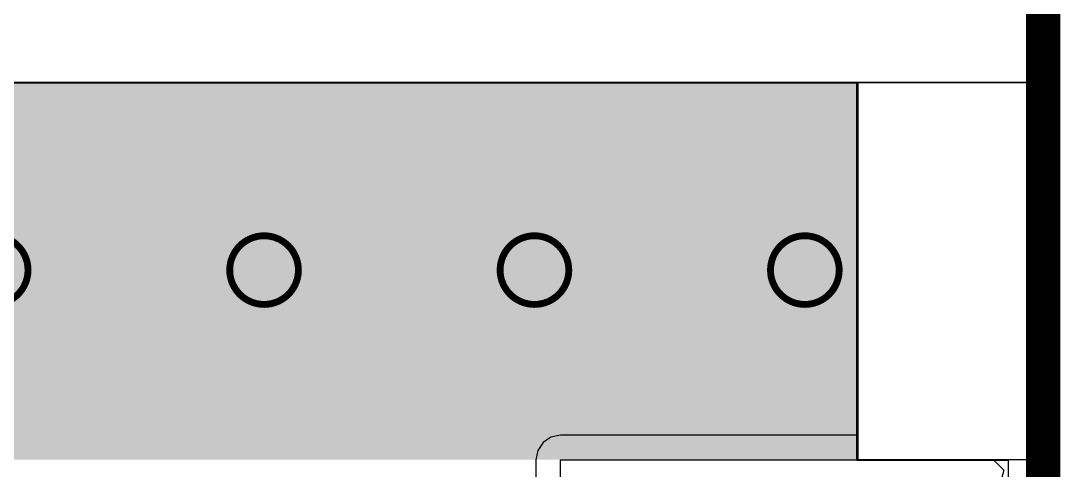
# Model space of a CAD drawing. Header units: inches. Extents: x -10 to 344, y -7 to 75.
# Drawn here: x 52.44 to 60.13, y 15.92 to 19.25 of the extents above; entities that cross this region are included whole.
import ezdxf

# ---------------------------------------------------------------- set-up
doc = ezdxf.new("R2010")
doc.units = ezdxf.units.IN
for name, color, linetype in [('Board Outline', 216, 'Continuous'), ('Bottom Layer', 5, 'Continuous'), ('Drill Drawing', 1, 'Continuous'), ('Mid Layer 1', 16, 'Continuous'), ('Mid Layer 2', 76, 'Continuous'), ('Top Layer', 1, 'Continuous'), ('Via Holes', 16, 'Continuous')]:
    doc.layers.add(name, color=color, linetype=linetype)

msp = doc.modelspace()

# ---------------------------------------------------------------- hatches: boundary and pattern name
at = {"layer": 'Bottom Layer'}
msp.add_hatch(color=5, dxfattribs=at).paths.add_polyline_path([(58.6236, 16.002), (58.6236, 18.7948), (9.2259, 18.7948), (9.2259, 16.002)])
h = msp.add_hatch(color=5, dxfattribs=at)
edge = h.paths.add_edge_path()
edge.add_arc((54.2381, 17.4051), 0.2, 0, 360)
h = msp.add_hatch(color=5, dxfattribs=at)
edge = h.paths.add_edge_path()
edge.add_arc((56.2381, 17.4051), 0.2, 0, 360)
h = msp.add_hatch(color=5, dxfattribs=at)
edge = h.paths.add_edge_path()
edge.add_arc((58.2381, 17.4051), 0.2, 0, 360)
at = {"layer": 'Mid Layer 1'}
h = msp.add_hatch(color=16, dxfattribs=at)
edge = h.paths.add_edge_path()
edge.add_arc((54.2381, 17.4051), 0.2, 0, 360)
h = msp.add_hatch(color=16, dxfattribs=at)
edge = h.paths.add_edge_path()
edge.add_arc((56.2381, 17.4051), 0.2, 0, 360)
h = msp.add_hatch(color=16, dxfattribs=at)
edge = h.paths.add_edge_path()
edge.add_arc((58.2381, 17.4051), 0.2, 0, 360)
at = {"layer": 'Mid Layer 2'}
h = msp.add_hatch(color=76, dxfattribs=at)
edge = h.paths.add_edge_path()
edge.add_arc((54.2381, 17.4051), 0.2, 0, 360)
h = msp.add_hatch(color=76, dxfattribs=at)
edge = h.paths.add_edge_path()
edge.add_arc((56.2381, 17.4051), 0.2, 0, 360)
h = msp.add_hatch(color=76, dxfattribs=at)
edge = h.paths.add_edge_path()
edge.add_arc((58.2381, 17.4051), 0.2, 0, 360)
at = {"layer": 'Top Layer'}
msp.add_hatch(color=1, dxfattribs=at).paths.add_polyline_path([(58.6236, 16.002), (58.6236, 18.7898), (25.654, 18.7898), (25.654, 16.002)])
h = msp.add_hatch(color=1, dxfattribs=at)
edge = h.paths.add_edge_path()
edge.add_arc((54.2381, 17.4051), 0.2, 0, 360)
h = msp.add_hatch(color=1, dxfattribs=at)
edge = h.paths.add_edge_path()
edge.add_arc((56.2381, 17.4051), 0.2, 0, 360)
h = msp.add_hatch(color=1, dxfattribs=at)
edge = h.paths.add_edge_path()
edge.add_arc((58.2381, 17.4051), 0.2, 0, 360)
at = {"layer": 'Via Holes'}
h = msp.add_hatch(color=7, dxfattribs=at)
edge = h.paths.add_edge_path()
edge.add_arc((54.2381, 17.4051), 0.1, 0, 360)
h = msp.add_hatch(color=7, dxfattribs=at)
edge = h.paths.add_edge_path()
edge.add_arc((56.2381, 17.4051), 0.1, 0, 360)
h = msp.add_hatch(color=7, dxfattribs=at)
edge = h.paths.add_edge_path()
edge.add_arc((58.2381, 17.4051), 0.1, 0, 360)

# ---------------------------------------------------------------- linework, layer by layer
at = {"layer": 'Board Outline'}
msp.add_lwpolyline([(60, 30, 0.254, 0.254, 0), (60, 0, 0.254, 0.254, 0)], format="xyseb", dxfattribs=at)
at = {"layer": 'Bottom Layer'}
for p, q in [((0.259, 18.7912), (58.6232, 18.7912)), ((58.6232, 18.7912), (58.6232, 15.9982)), ((58.6234, 16.002), (58.6234, 18.7946)), ((58.6234, 18.7946), (60.0006, 18.7946)), ((60.0006, 18.7946), (60.0007, 16.002)), ((58.6232, 15.9982), (59.7411, 15.9982)), ((60.0007, 16.002), (58.6234, 16.002)), ((59.7411, 15.9982), (59.7411, 13.6254))]:
    msp.add_line(p, q, dxfattribs=at)
at = {"layer": 'Drill Drawing'}
for points in [[(52.4921, 17.4051, 0.0508, 0.0508, 1), (51.9841, 17.4051, 0.0508, 0.0508, 1)], [(54.4921, 17.4051, 0.0508, 0.0508, 1), (53.9841, 17.4051, 0.0508, 0.0508, 1)], [(56.4921, 17.4051, 0.0508, 0.0508, 1), (55.9841, 17.4051, 0.0508, 0.0508, 1)], [(58.4921, 17.4051, 0.0508, 0.0508, 1), (57.9841, 17.4051, 0.0508, 0.0508, 1)], [(52.4794, 17.4051, 0.0254, 0.0254, 1), (52.5048, 17.4051, 0.0254, 0.0254, 1)], [(53.9714, 17.4051, 0.0254, 0.0254, 1), (53.9968, 17.4051, 0.0254, 0.0254, 1)], [(54.4794, 17.4051, 0.0254, 0.0254, 1), (54.5048, 17.4051, 0.0254, 0.0254, 1)], [(55.9714, 17.4051, 0.0254, 0.0254, 1), (55.9968, 17.4051, 0.0254, 0.0254, 1)], [(56.4794, 17.4051, 0.0254, 0.0254, 1), (56.5048, 17.4051, 0.0254, 0.0254, 1)], [(57.9714, 17.4051, 0.0254, 0.0254, 1), (57.9968, 17.4051, 0.0254, 0.0254, 1)], [(58.4794, 17.4051, 0.0254, 0.0254, 1), (58.5048, 17.4051, 0.0254, 0.0254, 1)]]:
    msp.add_lwpolyline(points, format="xyseb", close=True, dxfattribs=at)
at = {"layer": 'Mid Layer 1'}
for p, q in [((0.259, 18.7931), (58.6232, 18.7931)), ((58.6232, 18.7931), (58.6232, 16.0001)), ((58.6232, 16.0001), (59.7411, 16.0001)), ((59.7411, 16.0001), (59.7411, 13.4561))]:
    msp.add_line(p, q, dxfattribs=at)
at = {"layer": 'Mid Layer 2'}
for p, q in [((0.259, 18.7949), (58.6232, 18.7949)), ((58.6232, 18.7949), (58.6232, 16.1833)), ((56.3603, 16.1695), (56.3015, 16.1302)), ((56.4297, 16.1833), (56.3603, 16.1695)), ((58.6232, 16.1833), (56.4297, 16.1833)), ((56.2622, 16.0714), (56.2484, 16.002)), ((56.3015, 16.1302), (56.2622, 16.0714)), ((56.2484, 16.002), (56.2484, 14.6017)), ((56.4297, 16.002), (59.7411, 16.002)), ((56.4297, 14.2609), (56.4297, 16.002)), ((59.7411, 16.002), (59.7411, 6.9269))]:
    msp.add_line(p, q, dxfattribs=at)
at = {"layer": 'Top Layer'}
for p, q in [((25.473, 18.7949), (58.6232, 18.7949)), ((58.6232, 18.7949), (58.6232, 16.002)), ((58.6326, 16.002), (58.6326, 18.7922)), ((58.6326, 18.7922), (60.0006, 18.7922)), ((60.0006, 18.7922), (60.0007, 16.002)), ((58.6232, 16.002), (58.6326, 16.002)), ((60.0007, 16.002), (58.6326, 16.002)), ((58.6326, 16.002), (58.6326, 16.002)), ((58.6326, 16.002), (59.6333, 16.002)), ((59.6333, 16.002), (59.7105, 15.9248)), ((59.7105, 15.9248), (59.6673, 15.7724))]:
    msp.add_line(p, q, dxfattribs=at)

doc.saveas('drawing.dxf')
